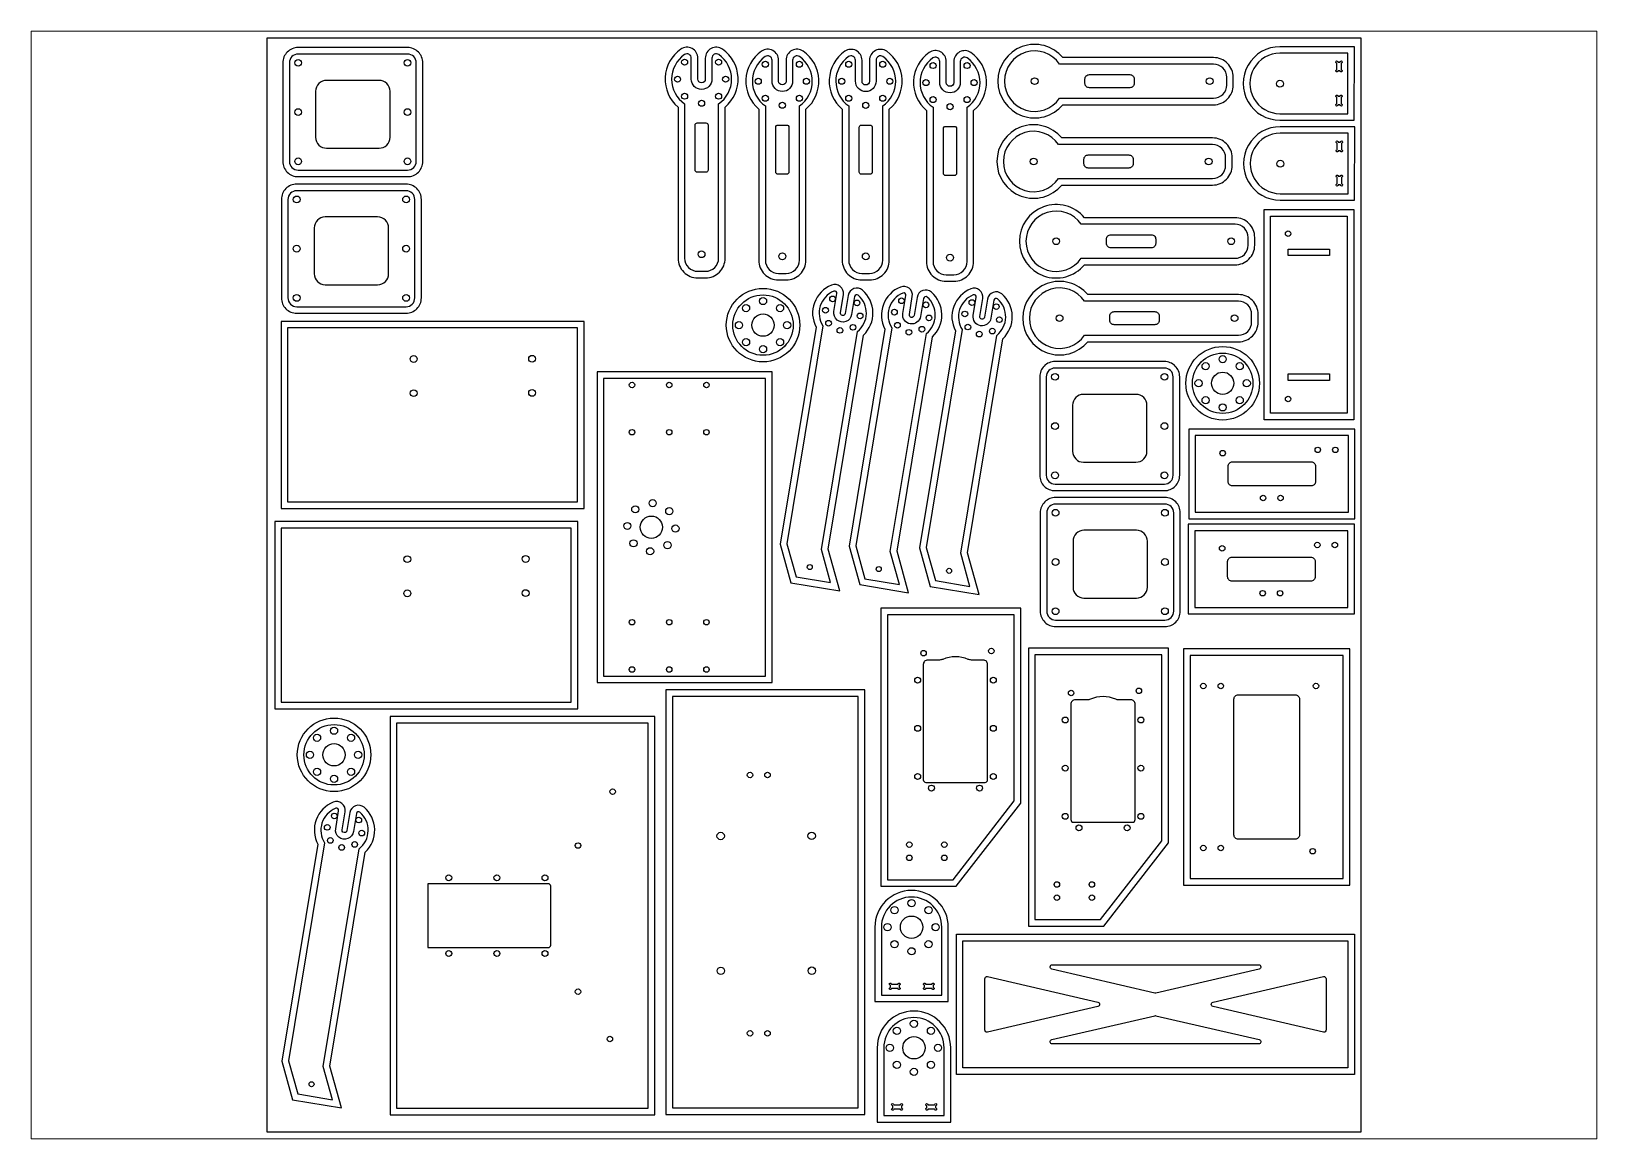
# Paper-space layout '배치1' of a CAD drawing. Header units: millimetres. Extents: x 30 to 267, y 21 to 189.
# The model-space entities are those that its viewports show. They can reach past a viewport. Long polylines and large blocks are cut down to what shows.
import ezdxf

# ---------------------------------------------------------------- set-up
doc = ezdxf.new("R2010")
doc.units = ezdxf.units.MM
for name, color, linetype in [('BIG', 90, 'Continuous'), ('OFSET', 255, 'Continuous'), ('OUT', 5, 'Continuous'), ('SMAIL', 1, 'Continuous')]:
    doc.layers.add(name, color=color, linetype=linetype)

msp = doc.modelspace()

# ---------------------------------------------------------------- linework, layer by layer
msp.add_lwpolyline([(0, 0), (-500, 0), (-500, 500), (0, 500)], close=True)
at = {"layer": 'BIG'}
for points in [[(-477.81, 475.57), (-477.81, 454.57, 0.414214), (-472.81, 449.57), (-448.81, 449.57, 0.414214), (-443.81, 454.57), (-443.81, 475.57, 0.414214), (-448.81, 480.57), (-472.81, 480.57, 0.414214)], [(-124.13, 477.2, -0.414214), (-126.13, 479.2), (-126.13, 481.2, -0.414214), (-124.13, 483.2), (-105.63, 483.2, -0.414214), (-103.63, 481.2), (-103.63, 479.2, -0.414214), (-105.63, 477.2)], [(-303.38, 461.11), (-299.38, 461.11, -0.414214), (-298.38, 460.11), (-298.38, 439.61, -0.414214), (-299.38, 438.61), (-303.38, 438.61, -0.414214), (-304.38, 439.61), (-304.38, 460.11, -0.414214)], [(-266.47, 460.17), (-262.47, 460.17, -0.414214), (-261.47, 459.17), (-261.47, 438.67, -0.414214), (-262.47, 437.67), (-266.47, 437.67, -0.414214), (-267.47, 438.67), (-267.47, 459.17, -0.414214)], [(-228.34, 460.16), (-224.34, 460.16, -0.414214), (-223.34, 459.16), (-223.34, 438.66, -0.414214), (-224.34, 437.66), (-228.34, 437.66, -0.414214), (-229.34, 438.66), (-229.34, 459.16, -0.414214)], [(-189.81, 459.56), (-185.81, 459.56, -0.414214), (-184.81, 458.56), (-184.81, 438.06, -0.414214), (-185.81, 437.06), (-189.81, 437.06, -0.414214), (-190.81, 438.06), (-190.81, 458.56, -0.414214)], [(-124.61, 440.5, -0.414214), (-126.61, 442.5), (-126.61, 444.5, -0.414214), (-124.61, 446.5), (-106.11, 446.5, -0.414214), (-104.11, 444.5), (-104.11, 442.5, -0.414214), (-106.11, 440.5)], [(-478.47, 413.17), (-478.47, 392.17, 0.414214), (-473.47, 387.17), (-449.47, 387.17, 0.414214), (-444.47, 392.17), (-444.47, 413.17, 0.414214), (-449.47, 418.17), (-473.47, 418.17, 0.414214)], [(-114.3, 404.05, -0.414214), (-116.3, 406.05), (-116.3, 408.05, -0.414214), (-114.3, 410.05), (-95.8, 410.05, -0.414214), (-93.8, 408.05), (-93.8, 406.05, -0.414214), (-95.8, 404.05)], [(-112.74, 368.91, -0.414214), (-114.74, 370.91), (-114.74, 372.91, -0.414214), (-112.74, 374.91), (-94.24, 374.91, -0.414214), (-92.24, 372.91), (-92.24, 370.91, -0.414214), (-94.24, 368.91)], [(-131.82, 332.11), (-131.82, 311.11, 0.414214), (-126.82, 306.11), (-102.82, 306.11, 0.414214), (-97.82, 311.11), (-97.82, 332.11, 0.414214), (-102.82, 337.11), (-126.82, 337.11, 0.414214)], [(-20.72, 304.24), (-20.72, 297.24, -0.414214), (-22.72, 295.24), (-58.72, 295.24, -0.414214), (-60.72, 297.24), (-60.72, 304.24, -0.414214), (-58.72, 306.24), (-22.72, 306.24, -0.414214)], [(-131.58, 270), (-131.58, 249, 0.414214), (-126.58, 244), (-102.58, 244, 0.414214), (-97.58, 249), (-97.58, 270, 0.414214), (-102.58, 275), (-126.58, 275, 0.414214)], [(-20.92, 260.75), (-20.92, 253.75, -0.414214), (-22.92, 251.75), (-58.92, 251.75, -0.414214), (-60.92, 253.75), (-60.92, 260.75, -0.414214), (-58.92, 262.75), (-22.92, 262.75, -0.414214)], [(-56.05, 133.86, -0.414214), (-58.05, 135.86), (-58.05, 197.86, -0.414214), (-56.05, 199.86), (-30.05, 199.86, -0.414214), (-28.05, 197.86), (-28.05, 135.86, -0.414214), (-30.05, 133.86)], [(-426.47, 113.53), (-426.47, 84.33), (-371.47, 84.33, 0.414214), (-370.37, 85.43), (-370.37, 112.43, 0.414214), (-371.47, 113.53)]]:
    msp.add_lwpolyline(points, format="xyb", close=True, dxfattribs=at)
for points in [[(-170.63, 213.72, 0.414214), (-172.63, 215.72), (-178.04, 215.72, -0.101715), (-179.53, 216.03, 0.205557), (-191.13, 216.03, -0.101715), (-192.63, 215.72), (-198.03, 215.72, 0.414214), (-200.03, 213.72), (-200.03, 161.02, 0.414214), (-198.83, 159.82), (-171.83, 159.82, 0.414214), (-170.63, 161.02), (-170.63, 213.72)], [(-103.18, 195.52, 0.414214), (-105.18, 197.52), (-110.58, 197.52, -0.101715), (-112.08, 197.83, 0.205557), (-123.68, 197.83, -0.101715), (-125.18, 197.52), (-130.58, 197.52, 0.414214), (-132.58, 195.52), (-132.58, 142.82, 0.414214), (-131.38, 141.62), (-104.38, 141.62, 0.414214), (-103.18, 142.82), (-103.18, 195.52)]]:
    msp.add_lwpolyline(points, format="xyb", dxfattribs=at)
for centre in [(-273.3, 368.74), (-63.19, 342.17), (-324.34, 276.39), (-469.4, 172.42), (-205.4, 93.64), (-204.32, 38.54)]:
    msp.add_circle(centre, 5.1, dxfattribs=at)
at = {"layer": 'OFSET'}
for points in [[(-485.81, 436.57), (-435.81, 436.57, 0.414214), (-428.81, 443.57), (-428.81, 488.57, 0.414214), (-435.81, 495.57), (-485.81, 495.57, 0.414214), (-492.81, 488.57), (-492.81, 443.57, 0.414214)], [(-303.16, 390.33), (-299.6, 390.33, 0.414214), (-290.6, 399.33), (-290.6, 468.35, 0.492436), (-291.82, 494.8, 0.606428), (-299.68, 490.7), (-299.68, 481.11, -1), (-303.08, 481.11), (-303.08, 490.7, 0.606428), (-310.94, 494.8, 0.492436), (-312.16, 468.35), (-312.16, 399.33, 0.414214)], [(-266.24, 389.39), (-262.69, 389.39, 0.414214), (-253.69, 398.39), (-253.69, 467.41, 0.492436), (-254.9, 493.86, 0.606428), (-262.77, 489.76), (-262.77, 480.17, -1), (-266.17, 480.17), (-266.17, 489.76, 0.606428), (-274.03, 493.86, 0.492436), (-275.24, 467.41), (-275.24, 398.39, 0.414214)], [(-228.12, 389.39), (-224.57, 389.39, 0.414214), (-215.57, 398.39), (-215.57, 467.41, 0.492436), (-216.78, 493.85, 0.606428), (-224.64, 489.76), (-224.64, 480.16, -1), (-228.04, 480.16), (-228.04, 489.76, 0.606428), (-235.91, 493.85, 0.492436), (-237.12, 467.41), (-237.12, 398.39, 0.414214)], [(-189.59, 388.78), (-186.03, 388.78, 0.414214), (-177.03, 397.78), (-177.03, 466.81, 0.492436), (-178.25, 493.25, 0.606428), (-186.11, 489.15), (-186.11, 479.56, -1), (-189.51, 479.56), (-189.51, 489.15, 0.606428), (-197.38, 493.25, 0.492436), (-198.59, 466.81), (-198.59, 397.78, 0.414214)], [(-58.36, 478.42), (-58.36, 481.98, 0.414214), (-67.36, 490.98), (-136.25, 490.98, 2.754349), (-136.25, 469.42), (-67.36, 469.42, 0.414214)], [(-37.01, 462.34), (-3.01, 462.33), (-3, 495.93), (-37, 495.94, 1)], [(-58.83, 441.72), (-58.83, 445.27, 0.414214), (-67.83, 454.27), (-136.72, 454.27, 2.754349), (-136.72, 432.72), (-67.83, 432.72, 0.414214)], [(-36.86, 425.79), (-2.86, 425.78), (-2.85, 459.38), (-36.85, 459.39, 1)], [(-486.47, 374.17), (-436.47, 374.17, 0.414214), (-429.47, 381.17), (-429.47, 426.17, 0.414214), (-436.47, 433.17), (-486.47, 433.17, 0.414214), (-493.47, 426.17), (-493.47, 381.17, 0.414214)], [(-48.53, 405.28), (-48.53, 408.83, 0.414214), (-57.53, 417.83), (-126.42, 417.83, 2.754349), (-126.42, 396.28), (-57.53, 396.28, 0.414214)], [(-227.35, 364.21, 0.444111), (-227.84, 384.69, 0.585288), (-234.39, 382.31), (-235.76, 374.05, -1), (-237.93, 374.41), (-236.56, 382.67, 0.585288), (-242.01, 387.03, 0.444111), (-249.06, 367.81), (-265.48, 268.64), (-260.57, 251.06), (-238.25, 247.37), (-243.56, 266.36)], [(-195.85, 363.33, 0.444111), (-196.33, 383.8, 0.585288), (-202.88, 381.43), (-204.25, 373.17, -1), (-206.42, 373.53), (-205.06, 381.79, 0.585288), (-210.5, 386.15, 0.444111), (-217.55, 366.93), (-233.97, 267.76), (-229.06, 250.18), (-206.75, 246.49), (-212.05, 265.48)], [(-46.96, 370.13), (-46.96, 373.69, 0.414214), (-55.96, 382.69), (-124.86, 382.69, 2.754349), (-124.86, 361.13), (-55.96, 361.13, 0.414214)], [(-163.67, 362.51, 0.444111), (-164.15, 382.98, 0.585288), (-170.71, 380.61), (-172.08, 372.35, -1), (-174.25, 372.71), (-172.88, 380.97, 0.585288), (-178.32, 385.33, 0.444111), (-185.37, 366.11), (-201.79, 266.94), (-196.89, 249.36), (-174.57, 245.67), (-179.87, 264.66)], [(-139.82, 293.11), (-89.82, 293.11, 0.414214), (-82.82, 300.11), (-82.82, 345.11, 0.414214), (-89.82, 352.11), (-139.82, 352.11, 0.414214), (-146.82, 345.11), (-146.82, 300.11, 0.414214)], [(-139.58, 231), (-89.58, 231, 0.414214), (-82.58, 238), (-82.58, 283, 0.414214), (-89.58, 290), (-139.58, 290, 0.414214), (-146.58, 283), (-146.58, 238, 0.414214)], [(-455.12, 127.95, 0.444111), (-455.6, 148.42, 0.585288), (-462.16, 146.04), (-463.52, 137.79, -1), (-465.69, 138.15), (-464.33, 146.4, 0.585288), (-469.77, 150.77, 0.444111), (-476.82, 131.54), (-493.24, 32.37), (-488.33, 14.8), (-466.02, 11.1), (-471.32, 30.09)], [(-222.2, 93.64), (-222.2, 59.64), (-188.6, 59.64), (-188.6, 93.64, 1)], [(-221.12, 38.54), (-221.12, 4.54), (-187.52, 4.54), (-187.52, 38.54, 1)]]:
    msp.add_lwpolyline(points, format="xyb", close=True, dxfattribs=at)
for points in [[(-3.29, 325.5), (-44.29, 325.5), (-44.29, 421.5), (-3.29, 421.5)], [(-355.1, 370.45), (-493.6, 370.45), (-493.6, 284.95), (-355.1, 284.95)], [(-349.17, 347.39), (-349.17, 205.39), (-269.17, 205.39), (-269.17, 347.39)], [(-78.72, 280.24), (-2.72, 280.24), (-2.72, 321.24), (-78.72, 321.24)], [(-358.03, 278.98), (-496.53, 278.98), (-496.53, 193.48), (-358.03, 193.48)], [(-78.92, 236.75), (-2.92, 236.75), (-2.92, 277.75), (-78.92, 277.75)], [(-184.97, 112.35), (-155.43, 150.32), (-155.43, 239.35), (-219.43, 239.35), (-219.43, 112.35)], [(-117.51, 94.15), (-87.98, 132.12), (-87.98, 221.15), (-151.98, 221.15), (-151.98, 94.15)], [(-81.05, 220.86), (-81.05, 112.86), (-5.05, 112.86), (-5.05, 220.86)], [(-317.74, 202.13), (-317.74, 8.13), (-226.74, 8.13), (-226.74, 202.13)], [(-322.8, 189.93), (-443.8, 189.93), (-443.8, 7.93), (-322.8, 7.93)], [(-184.93, 26.39), (-184.93, 90.39), (-2.93, 90.39), (-2.93, 26.39)]]:
    msp.add_lwpolyline(points, close=True, dxfattribs=at)
for centre in [(-273.3, 368.74), (-63.19, 342.17), (-469.4, 172.42)]:
    msp.add_circle(centre, 16.8, dxfattribs=at)
at = {"layer": 'OUT'}
for points in [[(-61.36, 478.42), (-61.36, 481.98, 0.414214), (-67.36, 487.98), (-137.73, 487.98, 3.239722), (-137.73, 472.42), (-67.36, 472.42, 0.414214)], [(-485.81, 439.57), (-435.81, 439.57, 0.414214), (-431.81, 443.57), (-431.81, 488.57, 0.414214), (-435.81, 492.57), (-485.81, 492.57, 0.414214), (-489.81, 488.57), (-489.81, 443.57, 0.414214)], [(-303.16, 393.33), (-299.6, 393.33, 0.414214), (-293.6, 399.33), (-293.6, 469.83, 0.523184), (-293.53, 492.34, 0.606428), (-296.68, 490.7), (-296.68, 481.11, -1), (-306.08, 481.11), (-306.08, 490.7, 0.606428), (-309.22, 492.34, 0.523184), (-309.16, 469.83), (-309.16, 399.33, 0.414214)], [(-266.24, 392.39), (-262.69, 392.39, 0.414214), (-256.69, 398.39), (-256.69, 468.89, 0.523184), (-256.62, 491.4, 0.606428), (-259.77, 489.76), (-259.77, 480.17, -1), (-269.17, 480.17), (-269.17, 489.76, 0.606428), (-272.31, 491.4, 0.523184), (-272.24, 468.89), (-272.24, 398.39, 0.414214)], [(-228.12, 392.39), (-224.57, 392.39, 0.414214), (-218.57, 398.39), (-218.57, 468.89, 0.523184), (-218.5, 491.4, 0.606428), (-221.64, 489.76), (-221.64, 480.16, -1), (-231.04, 480.16), (-231.04, 489.76, 0.606428), (-234.19, 491.4, 0.523184), (-234.12, 468.89), (-234.12, 398.39, 0.414214)], [(-189.59, 391.78), (-186.03, 391.78, 0.414214), (-180.03, 397.78), (-180.03, 468.28, 0.523184), (-179.97, 490.79, 0.606428), (-183.11, 489.15), (-183.11, 479.56, -1), (-192.51, 479.56), (-192.51, 489.15, 0.606428), (-195.66, 490.79, 0.523184), (-195.59, 468.28), (-195.59, 397.78, 0.414214)], [(-37.01, 465.34), (-6.01, 465.33), (-6, 492.93), (-37, 492.94, 1)], [(-61.83, 441.72), (-61.83, 445.27, 0.414214), (-67.83, 451.27), (-138.21, 451.27, 3.239722), (-138.21, 435.72), (-67.83, 435.72, 0.414214)], [(-36.86, 428.79), (-5.86, 428.78), (-5.85, 456.38), (-36.85, 456.39, 1)], [(-486.47, 377.17), (-436.47, 377.17, 0.414214), (-432.47, 381.17), (-432.47, 426.17, 0.414214), (-436.47, 430.17), (-486.47, 430.17, 0.414214), (-490.47, 426.17), (-490.47, 381.17, 0.414214)], [(-51.53, 405.28), (-51.53, 408.83, 0.414214), (-57.53, 414.83), (-127.91, 414.83, 3.239722), (-127.91, 399.28), (-57.53, 399.28, 0.414214)], [(-230.14, 365.77, 0.470808), (-229.79, 382.41, 0.585288), (-231.43, 381.82), (-232.8, 373.56, -1), (-240.89, 374.9), (-239.52, 383.16, 0.585288), (-240.88, 384.25, 0.470808), (-245.92, 368.38), (-262.41, 268.81), (-258.2, 253.71), (-242.41, 251.1), (-246.63, 266.19)], [(-198.63, 364.89, 0.470808), (-198.29, 381.53, 0.585288), (-199.93, 380.94), (-201.29, 372.68, -1), (-209.38, 374.02), (-208.01, 382.28, 0.585288), (-209.38, 383.37, 0.470808), (-214.41, 367.5), (-230.9, 267.92), (-226.69, 252.83), (-210.9, 250.21), (-215.12, 265.31)], [(-166.45, 364.07, 0.470808), (-166.11, 380.71, 0.585288), (-167.75, 380.12), (-169.12, 371.86, -1), (-177.21, 373.2), (-175.84, 381.46, 0.585288), (-177.2, 382.55, 0.470808), (-182.24, 366.68), (-198.73, 267.1), (-194.51, 252.01), (-178.73, 249.39), (-182.94, 264.49)], [(-49.96, 370.13), (-49.96, 373.69, 0.414214), (-55.96, 379.69), (-126.34, 379.69, 3.239722), (-126.34, 364.13), (-55.96, 364.13, 0.414214)], [(-139.82, 296.11), (-89.82, 296.11, 0.414214), (-85.82, 300.11), (-85.82, 345.11, 0.414214), (-89.82, 349.11), (-139.82, 349.11, 0.414214), (-143.82, 345.11), (-143.82, 300.11, 0.414214)], [(-139.58, 234), (-89.58, 234, 0.414214), (-85.58, 238), (-85.58, 283, 0.414214), (-89.58, 287), (-139.58, 287, 0.414214), (-143.58, 283), (-143.58, 238, 0.414214)], [(-457.9, 129.5, 0.470808), (-457.56, 146.15, 0.585288), (-459.2, 145.55), (-460.56, 137.3, -1), (-468.65, 138.64), (-467.29, 146.89, 0.585288), (-468.65, 147.98, 0.470808), (-473.69, 132.12), (-490.17, 32.54), (-485.96, 17.44), (-470.17, 14.83), (-474.39, 29.93)], [(-219.2, 93.64), (-219.2, 62.64), (-191.6, 62.64), (-191.6, 93.64, 1)], [(-218.12, 38.54), (-218.12, 7.54), (-190.52, 7.54), (-190.52, 38.54, 1)]]:
    msp.add_lwpolyline(points, format="xyb", close=True, dxfattribs=at)
for points in [[(-6.29, 328.5), (-41.29, 328.5), (-41.29, 418.5), (-6.29, 418.5)], [(-358.1, 367.45), (-490.6, 367.45), (-490.6, 287.95), (-358.1, 287.95)], [(-346.17, 344.39), (-346.17, 208.39), (-272.17, 208.39), (-272.17, 344.39)], [(-75.72, 283.24), (-5.72, 283.24), (-5.72, 318.24), (-75.72, 318.24)], [(-361.03, 275.98), (-493.53, 275.98), (-493.53, 196.48), (-361.03, 196.48)], [(-75.92, 239.75), (-5.92, 239.75), (-5.92, 274.75), (-75.92, 274.75)], [(-186.43, 115.35), (-158.43, 151.35), (-158.43, 236.35), (-216.43, 236.35), (-216.43, 115.35)], [(-118.98, 97.15), (-90.98, 133.15), (-90.98, 218.15), (-148.98, 218.15), (-148.98, 97.15)], [(-78.05, 217.86), (-78.05, 115.86), (-8.05, 115.86), (-8.05, 217.86)], [(-314.74, 199.13), (-314.74, 11.13), (-229.74, 11.13), (-229.74, 199.13)], [(-325.8, 186.93), (-440.8, 186.93), (-440.8, 10.93), (-325.8, 10.93)], [(-181.93, 29.39), (-181.93, 87.39), (-5.93, 87.39), (-5.93, 29.39)]]:
    msp.add_lwpolyline(points, close=True, dxfattribs=at)
for centre in [(-273.3, 368.74), (-63.19, 342.17), (-469.4, 172.42)]:
    msp.add_circle(centre, 13.8, dxfattribs=at)
at = {"layer": 'SMAIL'}
for points in [[(-11.01, 485.43), (-11.01, 488.43, -2.414214), (-10.51, 488.93), (-9.51, 488.93, -2.414214), (-9.01, 488.43), (-9.01, 485.43, -2.414214), (-9.51, 484.93), (-10.51, 484.93, -2.414214)], [(-11.01, 469.83), (-11.01, 472.83, -2.414214), (-10.51, 473.33), (-9.51, 473.33, -2.414214), (-9.01, 472.83), (-9.01, 469.83, -2.414214), (-9.51, 469.33), (-10.51, 469.33, -2.414214)], [(-10.86, 448.88), (-10.86, 451.88, -2.414214), (-10.36, 452.38), (-9.36, 452.38, -2.414214), (-8.86, 451.88), (-8.86, 448.88, -2.414214), (-9.36, 448.38), (-10.36, 448.38, -2.414214)], [(-10.86, 433.28), (-10.86, 436.28, -2.414214), (-10.36, 436.78), (-9.36, 436.78, -2.414214), (-8.86, 436.28), (-8.86, 433.28, -2.414214), (-9.36, 432.78), (-10.36, 432.78, -2.414214)], [(-94.16, 63.58), (-141.3, 74.52, -0.89203), (-141.08, 76.49), (-46.78, 76.49, -0.89203), (-46.56, 74.52), (-93.71, 63.58, -0.114504)], [(-214.6, 67.64), (-211.6, 67.65, -2.414214), (-211.1, 67.15), (-211.1, 66.15, -2.414214), (-211.6, 65.65), (-214.6, 65.64, -2.414214), (-215.1, 66.14), (-215.1, 67.14, -2.414214)], [(-195.5, 67.15), (-195.5, 66.15, -2.414214), (-196, 65.65), (-199, 65.65, -2.414214), (-199.5, 66.15), (-199.5, 67.15, -2.414214), (-199, 67.65), (-196, 67.65, -2.414214)], [(-170.71, 71.08), (-120.25, 59.37, -0.79452), (-120.25, 57.42), (-170.71, 45.71, -0.482689), (-171.93, 46.69), (-171.93, 70.1, -0.482689)], [(-15.93, 70.1), (-15.93, 46.69, -0.482689), (-17.16, 45.71), (-67.61, 57.42, -0.79452), (-67.61, 59.37), (-17.16, 71.08, -0.482689)], [(-93.71, 53.21), (-46.56, 42.27, -0.89203), (-46.78, 40.29), (-141.08, 40.29, -0.89203), (-141.3, 42.27), (-94.16, 53.21, -0.114504)], [(-213.52, 12.54), (-210.52, 12.54, -2.414214), (-210.02, 12.04), (-210.02, 11.04, -2.414214), (-210.52, 10.54), (-213.52, 10.54, -2.414214), (-214.02, 11.04), (-214.02, 12.04, -2.414214)], [(-194.42, 12.05), (-194.42, 11.05, -2.414214), (-194.92, 10.55), (-197.92, 10.55, -2.414214), (-198.42, 11.05), (-198.42, 12.05, -2.414214), (-197.92, 12.55), (-194.92, 12.55, -2.414214)]]:
    msp.add_lwpolyline(points, format="xyb", close=True, dxfattribs=at)
for points in [[(-33.29, 403.5), (-14.29, 403.5), (-14.29, 400.5), (-33.29, 400.5)], [(-33.29, 343.5), (-33.29, 346.5), (-14.29, 346.5), (-14.29, 343.5)]]:
    msp.add_lwpolyline(points, close=True, dxfattribs=at)
for centre, radius in [((-485.81, 488.57), 1.55), ((-435.81, 488.57), 1.55), ((-309.16, 488.88), 1.38), ((-293.6, 488.88), 1.38), ((-272.24, 487.94), 1.38), ((-256.69, 487.94), 1.38), ((-234.12, 487.94), 1.38), ((-218.57, 487.94), 1.38), ((-195.59, 487.34), 1.38), ((-180.03, 487.34), 1.38), ((-312.38, 481.11), 1.38), ((-290.38, 481.11), 1.38), ((-275.47, 480.17), 1.38), ((-253.47, 480.17), 1.38), ((-237.34, 480.16), 1.38), ((-215.34, 480.16), 1.38), ((-198.81, 479.56), 1.38), ((-176.81, 479.56), 1.38), ((-149.13, 480.2), 1.55), ((-69.13, 480.2), 1.55), ((-37.01, 479.04), 1.55), ((-309.16, 473.33), 1.38), ((-293.6, 473.33), 1.38), ((-272.24, 472.39), 1.38), ((-256.69, 472.39), 1.38), ((-234.12, 472.39), 1.38), ((-218.57, 472.39), 1.38), ((-195.59, 471.78), 1.38), ((-180.03, 471.78), 1.38), ((-485.81, 466.07), 1.55), ((-435.81, 466.07), 1.55), ((-301.38, 470.11), 1.38), ((-264.47, 469.17), 1.38), ((-226.34, 469.16), 1.38), ((-187.81, 468.56), 1.38), ((-485.81, 443.57), 1.55), ((-435.81, 443.57), 1.55), ((-149.61, 443.5), 1.55), ((-69.61, 443.5), 1.55), ((-36.85, 442.49), 1.55), ((-486.47, 426.17), 1.55), ((-436.47, 426.17), 1.55), ((-139.3, 407.05), 1.55), ((-59.3, 407.05), 1.55), ((-33.29, 410.5), 1.25), ((-486.47, 403.67), 1.55), ((-436.47, 403.67), 1.55), ((-301.38, 401.11), 1.55), ((-264.47, 400.17), 1.55), ((-226.34, 400.16), 1.55), ((-187.81, 399.56), 1.55), ((-486.47, 381.17), 1.55), ((-436.47, 381.17), 1.55), ((-273.3, 379.74), 1.65), ((-241.5, 380.74), 1.3), ((-230.34, 378.89), 1.3), ((-209.99, 379.86), 1.3), ((-198.83, 378.01), 1.3), ((-177.82, 379.04), 1.3), ((-281.08, 376.52), 1.65), ((-265.52, 376.52), 1.65), ((-244.74, 375.54), 1.3), ((-228.95, 372.93), 1.3), ((-213.23, 374.66), 1.3), ((-197.44, 372.04), 1.3), ((-181.05, 373.84), 1.3), ((-166.66, 377.19), 1.3), ((-165.27, 371.22), 1.3), ((-137.74, 371.91), 1.55), ((-57.74, 371.91), 1.55), ((-284.3, 368.74), 1.65), ((-262.3, 368.74), 1.65), ((-243.35, 369.58), 1.3), ((-238.15, 366.34), 1.3), ((-232.19, 367.73), 1.3), ((-211.84, 368.69), 1.3), ((-206.64, 365.46), 1.3), ((-200.68, 366.85), 1.3), ((-179.67, 367.87), 1.3), ((-174.47, 364.64), 1.3), ((-168.5, 366.03), 1.3), ((-281.08, 360.97), 1.65), ((-273.3, 357.74), 1.65), ((-265.52, 360.97), 1.65), ((-432.98, 353.26), 1.55), ((-378.88, 353.36), 1.55), ((-70.97, 349.95), 1.65), ((-63.19, 353.17), 1.65), ((-55.41, 349.95), 1.65), ((-139.82, 345.11), 1.55), ((-89.82, 345.11), 1.55), ((-74.19, 342.17), 1.65), ((-52.19, 342.17), 1.65), ((-432.98, 337.66), 1.55), ((-378.88, 337.76), 1.55), ((-333.17, 341.39), 1.25), ((-316.17, 341.39), 1.25), ((-299.17, 341.39), 1.25), ((-70.97, 334.4), 1.65), ((-63.19, 331.17), 1.65), ((-55.41, 334.4), 1.65), ((-33.29, 335), 1.25), ((-139.82, 322.61), 1.55), ((-89.82, 322.61), 1.55), ((-333.17, 319.79), 1.25), ((-316.17, 319.79), 1.25), ((-299.17, 319.79), 1.25), ((-63.22, 310.24), 1.25), ((-19.72, 311.74), 1.25), ((-11.72, 311.74), 1.25), ((-139.82, 300.11), 1.55), ((-89.82, 300.11), 1.55), ((-323.75, 287.37), 1.65), ((-44.72, 289.74), 1.25), ((-36.72, 289.74), 1.25), ((-331.69, 284.57), 1.65), ((-316.15, 283.73), 1.65), ((-139.58, 283), 1.55), ((-89.58, 283), 1.55), ((-335.32, 276.98), 1.55), ((-313.35, 275.79), 1.65), ((-332.53, 269.04), 1.65), ((-324.93, 265.4), 1.65), ((-316.99, 268.2), 1.65), ((-63.42, 266.75), 1.25), ((-19.92, 268.25), 1.25), ((-11.92, 268.25), 1.25), ((-435.91, 261.79), 1.55), ((-381.81, 261.89), 1.55), ((-251.92, 258.18), 1.15), ((-220.41, 257.3), 1.15), ((-188.23, 256.48), 1.15), ((-139.58, 260.5), 1.55), ((-89.58, 260.5), 1.55), ((-435.91, 246.19), 1.55), ((-381.81, 246.29), 1.55), ((-44.92, 246.25), 1.25), ((-36.92, 246.25), 1.25), ((-139.58, 238), 1.55), ((-89.58, 238), 1.55), ((-333.17, 232.99), 1.25), ((-316.17, 232.99), 1.25), ((-299.17, 232.99), 1.25), ((-199.93, 218.85), 1.25), ((-168.93, 219.85), 1.25), ((-333.17, 211.39), 1.25), ((-316.17, 211.39), 1.25), ((-299.17, 211.39), 1.25), ((-202.63, 206.52), 1.35), ((-168.03, 206.52), 1.35), ((-132.48, 200.65), 1.25), ((-101.48, 201.65), 1.25), ((-72.05, 203.86), 1.25), ((-64.05, 203.86), 1.25), ((-20.55, 203.86), 1.25), ((-135.18, 188.32), 1.35), ((-100.58, 188.32), 1.35), ((-477.18, 180.2), 1.65), ((-469.4, 183.42), 1.65), ((-461.62, 180.2), 1.65), ((-202.63, 184.52), 1.35), ((-168.03, 184.52), 1.35), ((-480.4, 172.42), 1.65), ((-458.4, 172.42), 1.65), ((-477.18, 164.64), 1.65), ((-461.62, 164.64), 1.65), ((-135.18, 166.32), 1.35), ((-100.58, 166.32), 1.35), ((-469.4, 161.42), 1.65), ((-279.25, 163.18), 1.25), ((-271.25, 163.18), 1.25), ((-202.63, 162.52), 1.35), ((-196.33, 157.22), 1.35), ((-174.33, 157.22), 1.35), ((-168.03, 162.52), 1.35), ((-342.05, 155.56), 1.25), ((-469.27, 144.47), 1.3), ((-458.1, 142.62), 1.3), ((-135.18, 144.32), 1.35), ((-100.58, 144.32), 1.35), ((-472.5, 139.27), 1.3), ((-456.72, 136.66), 1.3), ((-292.65, 135.31), 1.7), ((-251.05, 135.37), 1.7), ((-128.88, 139.02), 1.35), ((-106.88, 139.02), 1.35), ((-471.11, 133.31), 1.3), ((-465.91, 130.08), 1.3), ((-459.95, 131.46), 1.3), ((-357.86, 130.95), 1.25), ((-206.43, 131.35), 1.25), ((-190.43, 131.35), 1.25), ((-72.05, 129.86), 1.25), ((-64.05, 129.86), 1.25), ((-22.05, 128.36), 1.25), ((-206.43, 125.35), 1.25), ((-190.43, 125.35), 1.25), ((-416.97, 116.23), 1.35), ((-394.97, 116.23), 1.35), ((-372.97, 116.23), 1.35), ((-138.98, 113.15), 1.25), ((-138.98, 107.15), 1.25), ((-122.98, 113.15), 1.25), ((-122.98, 107.15), 1.25), ((-213.18, 101.42), 1.65), ((-205.4, 104.64), 1.65), ((-197.62, 101.42), 1.65), ((-216.4, 93.64), 1.65), ((-194.4, 93.64), 1.65), ((-213.18, 85.87), 1.65), ((-197.62, 85.87), 1.65), ((-416.97, 81.63), 1.35), ((-394.97, 81.63), 1.35), ((-372.97, 81.63), 1.35), ((-205.4, 82.64), 1.65), ((-292.57, 73.71), 1.7), ((-250.97, 73.77), 1.7), ((-357.86, 64.17), 1.25), ((-204.32, 49.54), 1.65), ((-343.3, 42.56), 1.25), ((-279.25, 45.18), 1.25), ((-271.25, 45.18), 1.25), ((-212.1, 46.32), 1.65), ((-196.54, 46.32), 1.65), ((-215.32, 38.54), 1.65), ((-193.32, 38.54), 1.65), ((-212.1, 30.76), 1.65), ((-204.32, 27.54), 1.65), ((-196.54, 30.76), 1.65), ((-479.68, 21.92), 1.15)]:
    msp.add_circle(centre, radius, dxfattribs=at)

psp = doc.layouts.new('배치1')

# ---------------------------------------------------------------- viewports
at = {"layer": '0'}
psp.add_viewport(center=(148.5, 105), size=(237.6, 168), view_center_point=(-250, 250), view_height=505.9524, dxfattribs=at)

doc.saveas('drawing.dxf')
